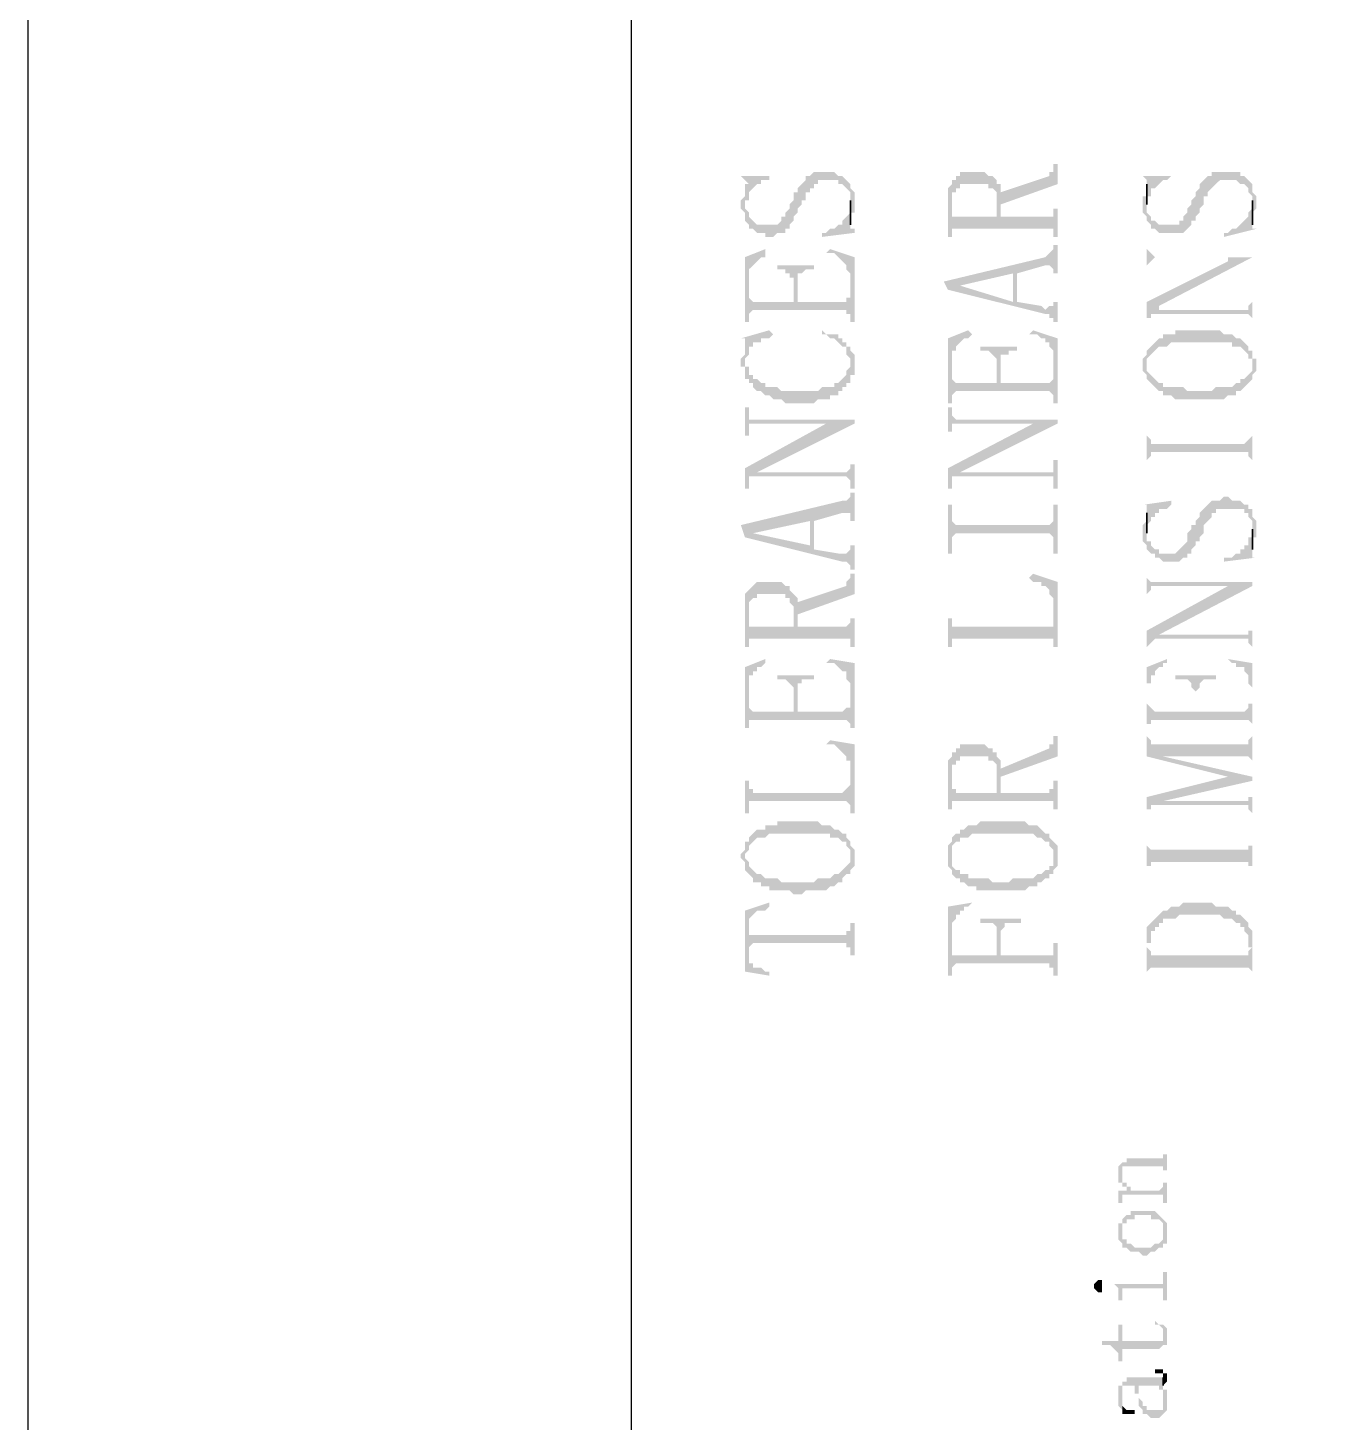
# Model space of a CAD drawing. Header units: millimetres. Extents: x 1448 to 2566, y 1057 to 1416.
# Drawn here: x 2146.13 to 2160.51, y 1319.4 to 1334.9 of the extents above; entities that cross this region are included whole.
import ezdxf

# ---------------------------------------------------------------- set-up
doc = ezdxf.new("R2010")
doc.units = ezdxf.units.MM

msp = doc.modelspace()

# ---------------------------------------------------------------- hatches: boundary and pattern name
at = {"transparency": 33554559}
for points in [[(2154.05303, 1332.93914), (2154.05303, 1332.89401), (2154.09817, 1332.84888), (2154.09817, 1332.80375), (2154.09817, 1332.75862), (2154.1433, 1332.71348), (2154.1433, 1332.66835), (2154.18843, 1332.66835), (2154.23356, 1332.62322), (2154.32383, 1332.62322), (2154.32383, 1332.57809), (2154.41409, 1332.57809), (2154.45922, 1332.62322), (2154.54949, 1332.62322), (2154.54949, 1332.66835), (2154.59462, 1332.66835), (2154.59462, 1332.71348), (2154.63975, 1332.75862), (2154.63975, 1332.80375), (2154.68488, 1332.84888), (2154.68488, 1332.89401), (2154.73002, 1332.93914), (2154.73002, 1332.98428), (2154.77515, 1332.98428), (2154.77515, 1333.07454), (2154.82028, 1333.07454), (2154.82028, 1333.11967), (2154.86541, 1333.11967), (2154.86541, 1333.1648), (2154.91054, 1333.1648), (2154.91054, 1333.20994), (2155.13621, 1333.20994), (2155.13621, 1333.1648), (2155.18134, 1333.1648), (2155.22647, 1333.11967), (2155.22647, 1333.11967), (2155.2716, 1333.07454), (2155.2716, 1332.98428), (2155.2716, 1332.80375), (2155.2716, 1332.84888), (2155.31673, 1332.84888), (2155.31673, 1332.93914), (2155.31673, 1332.98428), (2155.31673, 1333.07454), (2155.2716, 1333.11967), (2155.2716, 1333.1648), (2155.22647, 1333.20994), (2155.22647, 1333.20994), (2155.18134, 1333.25507), (2155.13621, 1333.25507), (2155.09107, 1333.3002), (2154.86541, 1333.3002), (2154.82028, 1333.25507), (2154.77515, 1333.25507), (2154.77515, 1333.20994), (2154.77515, 1333.20994), (2154.73002, 1333.1648), (2154.73002, 1333.1648), (2154.68488, 1333.11967), (2154.68488, 1333.07454), (2154.63975, 1333.07454), (2154.63975, 1332.98428), (2154.59462, 1332.93914), (2154.59462, 1332.89401), (2154.54949, 1332.84888), (2154.54949, 1332.80375), (2154.50436, 1332.80375), (2154.50436, 1332.75862), (2154.50436, 1332.75862), (2154.45922, 1332.71348), (2154.23356, 1332.71348), (2154.18843, 1332.75862), (2154.18843, 1332.75862), (2154.1433, 1332.80375), (2154.1433, 1332.84888), (2154.09817, 1332.89401), (2154.09817, 1333.11967), (2154.09817, 1333.02941), (2154.09817, 1333.02941), (2154.05303, 1332.98428)], [(2154.05303, 1333.25507), (2154.09817, 1333.20994), (2154.09817, 1333.20994), (2154.1433, 1333.1648), (2154.1433, 1332.98428), (2154.1433, 1333.07454), (2154.18843, 1333.11967), (2154.18843, 1333.11967), (2154.23356, 1333.1648), (2154.27869, 1333.1648), (2154.27869, 1333.20994), (2154.36896, 1333.20994), (2154.36896, 1333.25507)], [(2156.35477, 1332.98428), (2156.35477, 1332.57809), (2156.39991, 1332.57809), (2156.39991, 1332.98428), (2156.39991, 1333.07454), (2156.44504, 1333.07454), (2156.44504, 1333.11967), (2156.49017, 1333.11967), (2156.49017, 1333.1648), (2156.8061, 1333.1648), (2156.8061, 1333.11967), (2156.85123, 1333.11967), (2156.89636, 1333.07454), (2156.89636, 1333.02941), (2156.89636, 1332.80375), (2156.94149, 1333.1648), (2156.89636, 1333.1648), (2156.89636, 1333.20994), (2156.85123, 1333.25507), (2156.8061, 1333.25507), (2156.76096, 1333.3002), (2156.49017, 1333.3002), (2156.49017, 1333.25507), (2156.44504, 1333.25507), (2156.44504, 1333.20994), (2156.39991, 1333.20994), (2156.39991, 1333.1648), (2156.39991, 1333.1648), (2156.35477, 1333.11967), (2156.35477, 1333.07454), (2156.35477, 1333.02941)], [(2156.94149, 1333.07454), (2156.94149, 1332.93914), (2157.57334, 1333.1648), (2157.57334, 1333.39047), (2157.52821, 1333.39047), (2157.52821, 1333.34533), (2157.52821, 1333.3002), (2157.48308, 1333.3002), (2157.48308, 1333.25507)], [(2158.52112, 1332.93914), (2158.52112, 1332.84888), (2158.52112, 1332.84888), (2158.56625, 1332.80375), (2158.56625, 1332.75862), (2158.56625, 1332.75862), (2158.61138, 1332.71348), (2158.61138, 1332.66835), (2158.65652, 1332.66835), (2158.70165, 1332.62322), (2158.97244, 1332.62322), (2159.01757, 1332.66835), (2159.01757, 1332.66835), (2159.0627, 1332.71348), (2159.0627, 1332.75862), (2159.10784, 1332.75862), (2159.10784, 1332.80375), (2159.15297, 1332.84888), (2159.15297, 1332.89401), (2159.1981, 1332.93914), (2159.1981, 1333.02941), (2159.24323, 1333.02941), (2159.24323, 1333.07454), (2159.28837, 1333.11967), (2159.28837, 1333.11967), (2159.3335, 1333.1648), (2159.3335, 1333.1648), (2159.37863, 1333.20994), (2159.55916, 1333.20994), (2159.60429, 1333.1648), (2159.64942, 1333.1648), (2159.69456, 1333.11967), (2159.69456, 1333.07454), (2159.73969, 1333.02941), (2159.73969, 1332.80375), (2159.73969, 1332.84888), (2159.73969, 1332.84888), (2159.78482, 1332.89401), (2159.78482, 1332.98428), (2159.78482, 1333.02941), (2159.78482, 1333.02941), (2159.73969, 1333.07454), (2159.73969, 1333.1648), (2159.73969, 1333.1648), (2159.69456, 1333.20994), (2159.69456, 1333.20994), (2159.64942, 1333.25507), (2159.60429, 1333.25507), (2159.60429, 1333.3002), (2159.28837, 1333.3002), (2159.28837, 1333.25507), (2159.24323, 1333.25507), (2159.1981, 1333.20994), (2159.1981, 1333.20994), (2159.15297, 1333.1648), (2159.15297, 1333.11967), (2159.15297, 1333.11967), (2159.10784, 1333.07454), (2159.10784, 1333.02941), (2159.0627, 1332.98428), (2159.0627, 1332.93914), (2159.01757, 1332.89401), (2159.01757, 1332.84888), (2159.01757, 1332.84888), (2158.97244, 1332.80375), (2158.97244, 1332.75862), (2158.92731, 1332.75862), (2158.92731, 1332.71348), (2158.70165, 1332.71348), (2158.65652, 1332.75862), (2158.61138, 1332.75862), (2158.61138, 1332.80375), (2158.61138, 1332.80375), (2158.56625, 1332.84888), (2158.56625, 1333.11967), (2158.56625, 1333.02941), (2158.52112, 1333.02941), (2158.52112, 1332.98428)], [(2158.52112, 1333.25507), (2158.56625, 1333.20994), (2158.56625, 1333.02941), (2158.61138, 1333.02941), (2158.61138, 1333.11967), (2158.65652, 1333.11967), (2158.70165, 1333.1648), (2158.70165, 1333.1648), (2158.74678, 1333.20994), (2158.79191, 1333.20994), (2158.83704, 1333.25507), (2158.83704, 1333.25507)], [(2154.09817, 1333.11967), (2154.09817, 1332.93914), (2154.09817, 1332.98428), (2154.1433, 1332.98428), (2154.1433, 1333.1648), (2154.09817, 1333.1648)], [(2156.39991, 1332.62322), (2156.39991, 1332.66835), (2157.52821, 1332.66835), (2157.52821, 1332.57809), (2157.57334, 1332.57809), (2157.57334, 1332.89401), (2157.52821, 1332.89401), (2157.52821, 1332.84888), (2157.52821, 1332.80375), (2156.94149, 1332.80375), (2156.94149, 1333.07454), (2156.94149, 1333.1648), (2156.89636, 1332.80375), (2156.39991, 1332.80375), (2156.39991, 1332.93914)], [(2154.95568, 1332.62322), (2154.95568, 1332.57809), (2155.31673, 1332.62322), (2155.31673, 1332.66835), (2155.2716, 1332.66835), (2155.2716, 1332.71348), (2155.2716, 1332.89401), (2155.2716, 1332.84888), (2155.22647, 1332.80375), (2155.22647, 1332.80375), (2155.18134, 1332.75862), (2155.18134, 1332.71348), (2155.13621, 1332.71348), (2155.09107, 1332.66835), (2155.04594, 1332.66835), (2155.00081, 1332.62322)], [(2159.42376, 1332.62322), (2159.42376, 1332.57809), (2159.78482, 1332.66835), (2159.73969, 1332.66835), (2159.73969, 1332.71348), (2159.73969, 1332.89401), (2159.69456, 1332.84888), (2159.69456, 1332.80375), (2159.64942, 1332.75862), (2159.64942, 1332.75862), (2159.60429, 1332.71348), (2159.60429, 1332.71348), (2159.55916, 1332.66835), (2159.51403, 1332.66835), (2159.46889, 1332.62322)], [(2156.30964, 1332.08163), (2156.35477, 1331.99137), (2156.49017, 1332.0365), (2157.07689, 1332.1719), (2157.07689, 1331.85597), (2157.12202, 1332.1719), (2157.43795, 1332.26216), (2157.48308, 1332.26216), (2157.52821, 1332.21703), (2157.52821, 1332.1719), (2157.57334, 1332.1719), (2157.57334, 1332.48782), (2157.52821, 1332.48782), (2157.52821, 1332.44269), (2157.52821, 1332.44269), (2157.48308, 1332.39756), (2157.48308, 1332.39756), (2157.43795, 1332.35243)], [(2158.56625, 1332.48782), (2158.56625, 1332.21703), (2158.56625, 1332.26216), (2158.61138, 1332.30729), (2158.61138, 1332.30729), (2158.65652, 1332.35243), (2159.46889, 1332.35243), (2159.46889, 1332.30729), (2159.73969, 1332.35243), (2158.65652, 1332.35243), (2158.61138, 1332.39756), (2158.61138, 1332.39756), (2158.56625, 1332.44269)], [(2154.09817, 1332.35243), (2154.09817, 1331.63031), (2154.1433, 1331.63031), (2154.1433, 1332.12676), (2154.1433, 1332.21703), (2154.1433, 1332.21703), (2154.18843, 1332.26216), (2154.18843, 1332.26216), (2154.23356, 1332.30729), (2154.23356, 1332.30729), (2154.27869, 1332.35243), (2154.32383, 1332.35243), (2154.32383, 1332.44269)], [(2155.00081, 1332.39756), (2155.09107, 1332.39756), (2155.13621, 1332.35243), (2155.13621, 1332.35243), (2155.18134, 1332.30729), (2155.18134, 1332.30729), (2155.22647, 1332.26216), (2155.22647, 1332.21703), (2155.2716, 1332.1719), (2155.2716, 1332.12676), (2155.2716, 1331.63031), (2155.31673, 1331.63031), (2155.31673, 1332.35243), (2155.04594, 1332.44269)], [(2158.56625, 1331.85597), (2158.56625, 1331.63031), (2158.56625, 1331.67544), (2158.61138, 1331.67544), (2158.61138, 1331.72058), (2158.65652, 1331.72058), (2158.70165, 1331.81084), (2159.73969, 1332.35243), (2159.46889, 1332.30729)], [(2154.45922, 1332.26216), (2154.45922, 1332.21703), (2154.54949, 1332.21703), (2154.54949, 1332.1719), (2154.59462, 1332.1719), (2154.59462, 1332.12676), (2154.63975, 1332.12676), (2154.63975, 1331.85597), (2154.68488, 1332.08163), (2154.68488, 1332.1719), (2154.73002, 1332.1719), (2154.77515, 1332.21703), (2154.86541, 1332.21703), (2154.86541, 1332.26216)], [(2156.35477, 1331.99137), (2157.43795, 1331.72058), (2157.48308, 1331.72058), (2157.48308, 1331.67544), (2157.52821, 1331.67544), (2157.52821, 1331.63031), (2157.57334, 1331.63031), (2157.57334, 1331.85597), (2157.52821, 1331.85597), (2157.52821, 1331.81084), (2157.48308, 1331.81084), (2157.43795, 1331.76571), (2157.43795, 1331.76571), (2157.39281, 1331.81084), (2157.12202, 1331.85597), (2157.12202, 1332.1719), (2157.07689, 1331.85597), (2156.49017, 1332.0365), (2156.49017, 1332.0365)], [(2154.1433, 1331.67544), (2154.1433, 1331.72058), (2154.1433, 1331.72058), (2154.18843, 1331.76571), (2155.22647, 1331.76571), (2155.22647, 1331.72058), (2155.2716, 1331.72058), (2155.2716, 1331.67544), (2155.2716, 1331.94624), (2155.2716, 1331.9011), (2155.22647, 1331.9011), (2155.22647, 1331.85597), (2154.68488, 1331.85597), (2154.68488, 1332.08163), (2154.63975, 1331.85597), (2154.18843, 1331.85597), (2154.1433, 1331.9011), (2154.1433, 1332.12676)], [(2158.65652, 1331.72058), (2159.69456, 1331.72058), (2159.73969, 1331.67544), (2159.73969, 1331.63031), (2159.73969, 1331.9011), (2159.73969, 1331.85597), (2159.69456, 1331.81084), (2159.69456, 1331.76571), (2158.70165, 1331.76571), (2158.70165, 1331.81084)], [(2154.05303, 1331.44978), (2154.09817, 1331.44978), (2154.09817, 1331.40465), (2154.09817, 1330.99846), (2154.09817, 1331.22412), (2154.1433, 1331.26925), (2154.1433, 1331.35952), (2154.18843, 1331.35952), (2154.18843, 1331.40465), (2154.27869, 1331.40465), (2154.27869, 1331.44978), (2154.36896, 1331.44978), (2154.41409, 1331.49491), (2154.36896, 1331.54005)], [(2154.05303, 1331.17899), (2154.05303, 1331.13386), (2154.09817, 1331.13386), (2154.09817, 1330.99846), (2154.09817, 1331.40465), (2154.09817, 1331.35952), (2154.09817, 1331.26925), (2154.05303, 1331.22412)], [(2154.95568, 1331.49491), (2155.00081, 1331.49491), (2155.04594, 1331.44978), (2155.09107, 1331.44978), (2155.13621, 1331.40465), (2155.13621, 1331.40465), (2155.18134, 1331.35952), (2155.22647, 1331.35952), (2155.22647, 1331.26925), (2155.2716, 1331.22412), (2155.2716, 1331.17899), (2155.2716, 1331.35952), (2155.22647, 1331.35952), (2155.22647, 1331.40465), (2155.18134, 1331.40465), (2155.18134, 1331.44978), (2155.13621, 1331.44978), (2155.13621, 1331.49491), (2155.00081, 1331.49491), (2154.95568, 1331.54005)], [(2156.35477, 1331.44978), (2156.35477, 1330.72767), (2156.39991, 1330.72767), (2156.39991, 1331.22412), (2156.39991, 1331.31439), (2156.44504, 1331.31439), (2156.44504, 1331.35952), (2156.44504, 1331.35952), (2156.49017, 1331.40465), (2156.49017, 1331.40465), (2156.5353, 1331.44978), (2156.58044, 1331.44978), (2156.62557, 1331.49491), (2156.58044, 1331.54005)], [(2157.25742, 1331.49491), (2157.34768, 1331.49491), (2157.39281, 1331.44978), (2157.43795, 1331.44978), (2157.43795, 1331.40465), (2157.48308, 1331.40465), (2157.48308, 1331.35952), (2157.48308, 1331.35952), (2157.52821, 1331.31439), (2157.52821, 1331.22412), (2157.52821, 1330.72767), (2157.57334, 1330.72767), (2157.57334, 1331.44978), (2157.30255, 1331.54005)], [(2158.56625, 1331.31439), (2158.56625, 1331.13386), (2158.56625, 1331.22412), (2158.61138, 1331.26925), (2158.61138, 1331.26925), (2158.65652, 1331.31439), (2158.65652, 1331.31439), (2158.70165, 1331.35952), (2158.79191, 1331.35952), (2158.83704, 1331.40465), (2159.51403, 1331.40465), (2159.51403, 1331.35952), (2159.60429, 1331.35952), (2159.64942, 1331.31439), (2159.64942, 1331.31439), (2159.69456, 1331.26925), (2159.69456, 1331.22412), (2159.73969, 1331.22412), (2159.73969, 1331.13386), (2159.73969, 1331.31439), (2159.69456, 1331.31439), (2159.69456, 1331.35952), (2159.64942, 1331.40465), (2159.64942, 1331.40465), (2159.60429, 1331.44978), (2159.55916, 1331.44978), (2159.51403, 1331.49491), (2159.42376, 1331.49491), (2159.37863, 1331.54005), (2158.88218, 1331.54005), (2158.88218, 1331.49491), (2158.74678, 1331.49491), (2158.74678, 1331.44978), (2158.70165, 1331.44978), (2158.65652, 1331.40465), (2158.65652, 1331.40465), (2158.61138, 1331.35952), (2158.61138, 1331.35952)], [(2154.09817, 1330.99846), (2154.1433, 1330.99846), (2154.1433, 1330.95333), (2154.18843, 1330.95333), (2154.18843, 1330.9082), (2154.23356, 1330.86306), (2154.27869, 1330.86306), (2154.32383, 1330.81793), (2154.36896, 1330.81793), (2154.41409, 1330.7728), (2154.50436, 1330.7728), (2154.54949, 1330.72767), (2154.86541, 1330.72767), (2154.91054, 1330.7728), (2155.04594, 1330.7728), (2155.04594, 1330.81793), (2155.13621, 1330.81793), (2155.13621, 1330.86306), (2155.18134, 1330.86306), (2155.18134, 1330.9082), (2155.22647, 1330.9082), (2155.22647, 1330.95333), (2155.2716, 1330.95333), (2155.2716, 1331.04359), (2155.31673, 1331.04359), (2155.31673, 1331.17899), (2155.31673, 1331.22412), (2155.31673, 1331.26925), (2155.2716, 1331.31439), (2155.2716, 1331.35952), (2155.2716, 1331.13386), (2155.2716, 1331.13386), (2155.22647, 1331.08873), (2155.22647, 1331.04359), (2155.22647, 1331.04359), (2155.18134, 1330.99846), (2155.18134, 1330.99846), (2155.13621, 1330.95333), (2155.09107, 1330.95333), (2155.09107, 1330.9082), (2154.95568, 1330.9082), (2154.91054, 1330.86306), (2154.50436, 1330.86306), (2154.45922, 1330.9082), (2154.32383, 1330.9082), (2154.32383, 1330.95333), (2154.27869, 1330.95333), (2154.23356, 1330.99846), (2154.18843, 1330.99846), (2154.18843, 1331.04359), (2154.1433, 1331.04359), (2154.1433, 1331.13386), (2154.09817, 1331.13386), (2154.09817, 1331.17899)], [(2156.71583, 1331.35952), (2156.71583, 1331.31439), (2156.8061, 1331.31439), (2156.85123, 1331.26925), (2156.85123, 1331.26925), (2156.89636, 1331.22412), (2156.89636, 1330.95333), (2156.94149, 1331.17899), (2156.94149, 1331.26925), (2157.03176, 1331.26925), (2157.03176, 1331.31439), (2157.12202, 1331.31439), (2157.12202, 1331.35952)], [(2158.52112, 1331.13386), (2158.52112, 1331.08873), (2158.56625, 1331.04359), (2158.56625, 1330.99846), (2158.61138, 1330.95333), (2158.61138, 1330.95333), (2158.65652, 1330.9082), (2158.65652, 1330.9082), (2158.70165, 1330.86306), (2158.74678, 1330.86306), (2158.74678, 1330.81793), (2158.83704, 1330.81793), (2158.88218, 1330.7728), (2159.42376, 1330.7728), (2159.46889, 1330.81793), (2159.55916, 1330.81793), (2159.55916, 1330.86306), (2159.60429, 1330.86306), (2159.64942, 1330.9082), (2159.64942, 1330.9082), (2159.69456, 1330.95333), (2159.69456, 1330.95333), (2159.73969, 1330.99846), (2159.73969, 1331.04359), (2159.73969, 1331.04359), (2159.78482, 1331.08873), (2159.78482, 1331.13386), (2159.78482, 1331.22412), (2159.73969, 1331.22412), (2159.73969, 1331.31439), (2159.73969, 1331.13386), (2159.73969, 1331.08873), (2159.69456, 1331.04359), (2159.69456, 1331.04359), (2159.64942, 1330.99846), (2159.60429, 1330.99846), (2159.60429, 1330.95333), (2159.55916, 1330.95333), (2159.51403, 1330.9082), (2159.3335, 1330.9082), (2159.28837, 1330.86306), (2159.01757, 1330.86306), (2158.97244, 1330.9082), (2158.74678, 1330.9082), (2158.74678, 1330.95333), (2158.70165, 1330.95333), (2158.65652, 1330.99846), (2158.65652, 1330.99846), (2158.61138, 1331.04359), (2158.61138, 1331.04359), (2158.56625, 1331.08873), (2158.56625, 1331.13386), (2158.56625, 1331.31439), (2158.56625, 1331.26925), (2158.56625, 1331.26925), (2158.52112, 1331.22412), (2158.52112, 1331.17899)], [(2156.39991, 1330.7728), (2156.39991, 1330.81793), (2156.39991, 1330.81793), (2156.44504, 1330.86306), (2157.48308, 1330.86306), (2157.52821, 1330.81793), (2157.52821, 1330.7728), (2157.52821, 1331.04359), (2157.52821, 1330.99846), (2157.52821, 1330.99846), (2157.48308, 1330.95333), (2156.94149, 1330.95333), (2156.94149, 1331.17899), (2156.89636, 1330.95333), (2156.44504, 1330.95333), (2156.39991, 1330.99846), (2156.39991, 1331.22412)], [(2154.09817, 1330.68254), (2154.09817, 1330.36661), (2154.1433, 1330.36661), (2154.1433, 1330.45687), (2154.1433, 1330.50201), (2155.31673, 1330.50201), (2155.31673, 1330.54714), (2154.1433, 1330.54714), (2154.1433, 1330.59227), (2154.1433, 1330.68254)], [(2156.35477, 1330.68254), (2156.35477, 1330.41174), (2156.39991, 1330.41174), (2156.39991, 1330.45687), (2156.39991, 1330.50201), (2157.57334, 1330.50201), (2157.57334, 1330.54714), (2156.44504, 1330.54714), (2156.39991, 1330.59227), (2156.39991, 1330.68254)], [(2154.09817, 1330.00555), (2154.09817, 1329.77989), (2154.1433, 1329.77989), (2154.1433, 1329.91529), (2154.18843, 1329.91529), (2154.23356, 1329.96042), (2155.31673, 1330.50201), (2155.00081, 1330.50201)], [(2156.35477, 1330.00555), (2156.35477, 1329.77989), (2156.39991, 1329.77989), (2156.39991, 1329.91529), (2156.44504, 1329.91529), (2156.49017, 1329.96042), (2157.57334, 1330.50201), (2157.30255, 1330.50201)], [(2158.56625, 1330.50201), (2158.56625, 1329.96042), (2158.56625, 1330.09582), (2158.61138, 1330.14095), (2158.61138, 1330.18608), (2159.69456, 1330.18608), (2159.69456, 1330.14095), (2159.69456, 1330.14095), (2159.73969, 1330.09582), (2159.73969, 1329.96042), (2159.73969, 1330.50201), (2159.73969, 1330.36661), (2159.69456, 1330.32148), (2159.69456, 1330.32148), (2159.64942, 1330.27635), (2158.61138, 1330.27635), (2158.61138, 1330.32148), (2158.61138, 1330.32148), (2158.56625, 1330.36661)], [(2154.18843, 1329.91529), (2155.22647, 1329.91529), (2155.2716, 1329.87016), (2155.2716, 1329.77989), (2155.31673, 1329.77989), (2155.31673, 1330.05069), (2155.2716, 1330.05069), (2155.2716, 1330.00555), (2155.2716, 1330.00555), (2155.22647, 1329.96042), (2154.23356, 1329.96042)], [(2156.44504, 1329.91529), (2157.52821, 1329.91529), (2157.52821, 1329.87016), (2157.52821, 1329.77989), (2157.57334, 1329.77989), (2157.57334, 1330.09582), (2157.52821, 1330.09582), (2157.52821, 1330.00555), (2157.52821, 1329.96042), (2156.49017, 1329.96042)], [(2154.05303, 1329.3737), (2154.09817, 1329.23831), (2154.18843, 1329.28344), (2154.82028, 1329.41883), (2154.82028, 1329.14804), (2154.86541, 1329.41883), (2155.18134, 1329.5091), (2155.2716, 1329.5091), (2155.2716, 1329.41883), (2155.31673, 1329.41883), (2155.31673, 1329.73476), (2155.2716, 1329.73476), (2155.2716, 1329.68963), (2155.22647, 1329.6445), (2155.18134, 1329.6445)], [(2158.52112, 1329.28344), (2158.52112, 1329.19317), (2158.56625, 1329.14804), (2158.56625, 1329.10291), (2158.61138, 1329.05778), (2158.65652, 1329.05778), (2158.65652, 1329.01265), (2158.70165, 1329.01265), (2158.74678, 1328.96751), (2158.92731, 1328.96751), (2158.97244, 1329.01265), (2159.01757, 1329.01265), (2159.01757, 1329.05778), (2159.0627, 1329.05778), (2159.0627, 1329.10291), (2159.0627, 1329.10291), (2159.10784, 1329.14804), (2159.10784, 1329.19317), (2159.15297, 1329.19317), (2159.15297, 1329.23831), (2159.1981, 1329.28344), (2159.1981, 1329.3737), (2159.24323, 1329.41883), (2159.24323, 1329.41883), (2159.28837, 1329.46397), (2159.28837, 1329.5091), (2159.3335, 1329.5091), (2159.3335, 1329.55423), (2159.64942, 1329.55423), (2159.64942, 1329.5091), (2159.69456, 1329.5091), (2159.69456, 1329.46397), (2159.69456, 1329.46397), (2159.73969, 1329.41883), (2159.73969, 1329.14804), (2159.73969, 1329.23831), (2159.78482, 1329.23831), (2159.78482, 1329.32857), (2159.78482, 1329.41883), (2159.73969, 1329.46397), (2159.73969, 1329.55423), (2159.69456, 1329.55423), (2159.69456, 1329.59936), (2159.64942, 1329.59936), (2159.60429, 1329.6445), (2159.51403, 1329.6445), (2159.46889, 1329.68963), (2159.42376, 1329.68963), (2159.37863, 1329.6445), (2159.28837, 1329.6445), (2159.24323, 1329.59936), (2159.24323, 1329.59936), (2159.1981, 1329.55423), (2159.1981, 1329.55423), (2159.15297, 1329.5091), (2159.15297, 1329.46397), (2159.10784, 1329.41883), (2159.10784, 1329.3737), (2159.0627, 1329.3737), (2159.0627, 1329.32857), (2159.01757, 1329.28344), (2159.01757, 1329.19317), (2158.97244, 1329.14804), (2158.97244, 1329.14804), (2158.92731, 1329.10291), (2158.92731, 1329.10291), (2158.88218, 1329.05778), (2158.70165, 1329.05778), (2158.70165, 1329.10291), (2158.65652, 1329.10291), (2158.61138, 1329.14804), (2158.61138, 1329.19317), (2158.56625, 1329.19317), (2158.56625, 1329.46397), (2158.56625, 1329.41883), (2158.56625, 1329.41883), (2158.52112, 1329.3737), (2158.52112, 1329.32857)], [(2156.35477, 1329.59936), (2156.35477, 1329.05778), (2156.39991, 1329.05778), (2156.39991, 1329.23831), (2156.39991, 1329.23831), (2156.44504, 1329.28344), (2157.48308, 1329.28344), (2157.52821, 1329.23831), (2157.52821, 1329.05778), (2157.57334, 1329.05778), (2157.57334, 1329.59936), (2157.52821, 1329.59936), (2157.52821, 1329.41883), (2157.52821, 1329.41883), (2157.48308, 1329.3737), (2156.44504, 1329.3737), (2156.39991, 1329.41883), (2156.39991, 1329.59936)], [(2158.52112, 1329.59936), (2158.56625, 1329.59936), (2158.56625, 1329.55423), (2158.56625, 1329.3737), (2158.61138, 1329.41883), (2158.61138, 1329.46397), (2158.65652, 1329.46397), (2158.65652, 1329.5091), (2158.70165, 1329.5091), (2158.70165, 1329.55423), (2158.79191, 1329.55423), (2158.83704, 1329.59936), (2158.83704, 1329.6445)], [(2154.09817, 1329.23831), (2155.18134, 1328.96751), (2155.22647, 1328.96751), (2155.2716, 1328.92238), (2155.2716, 1328.87725), (2155.31673, 1328.87725), (2155.31673, 1329.14804), (2155.2716, 1329.14804), (2155.2716, 1329.10291), (2155.2716, 1329.10291), (2155.22647, 1329.05778), (2155.13621, 1329.05778), (2154.86541, 1329.10291), (2154.86541, 1329.41883), (2154.82028, 1329.14804), (2154.18843, 1329.28344), (2154.18843, 1329.28344)], [(2159.42376, 1329.01265), (2159.42376, 1328.96751), (2159.78482, 1329.01265), (2159.73969, 1329.01265), (2159.73969, 1329.05778), (2159.73969, 1329.23831), (2159.69456, 1329.23831), (2159.69456, 1329.14804), (2159.64942, 1329.14804), (2159.64942, 1329.10291), (2159.60429, 1329.10291), (2159.60429, 1329.05778), (2159.55916, 1329.05778), (2159.51403, 1329.01265), (2159.46889, 1329.01265)], [(2154.68488, 1328.51619), (2154.68488, 1328.38079), (2155.31673, 1328.60646), (2155.31673, 1328.83212), (2155.2716, 1328.83212), (2155.2716, 1328.78698), (2155.2716, 1328.78698), (2155.22647, 1328.74185), (2155.22647, 1328.69672)], [(2157.25742, 1328.78698), (2157.25742, 1328.78698), (2157.30255, 1328.74185), (2157.39281, 1328.74185), (2157.39281, 1328.69672), (2157.43795, 1328.69672), (2157.48308, 1328.65159), (2157.48308, 1328.60646), (2157.52821, 1328.56132), (2157.52821, 1328.51619), (2157.52821, 1328.01974), (2157.57334, 1328.01974), (2157.57334, 1328.74185), (2157.30255, 1328.83212)], [(2158.56625, 1328.87725), (2158.56625, 1328.56132), (2158.56625, 1328.60646), (2158.61138, 1328.65159), (2158.61138, 1328.69672), (2159.73969, 1328.69672), (2159.73969, 1328.74185), (2158.61138, 1328.74185), (2158.56625, 1328.78698)], [(2154.09817, 1328.42593), (2154.09817, 1328.01974), (2154.1433, 1328.01974), (2154.1433, 1328.42593), (2154.1433, 1328.51619), (2154.18843, 1328.56132), (2154.23356, 1328.56132), (2154.23356, 1328.60646), (2154.54949, 1328.60646), (2154.54949, 1328.56132), (2154.59462, 1328.56132), (2154.59462, 1328.51619), (2154.63975, 1328.47106), (2154.63975, 1328.2454), (2154.63975, 1328.60646), (2154.63975, 1328.60646), (2154.59462, 1328.65159), (2154.59462, 1328.69672), (2154.54949, 1328.69672), (2154.50436, 1328.74185), (2154.23356, 1328.74185), (2154.18843, 1328.69672), (2154.18843, 1328.69672), (2154.1433, 1328.65159), (2154.1433, 1328.65159), (2154.09817, 1328.60646), (2154.09817, 1328.51619), (2154.09817, 1328.47106)], [(2154.1433, 1328.06487), (2154.1433, 1328.11), (2155.2716, 1328.11), (2155.2716, 1328.01974), (2155.31673, 1328.01974), (2155.31673, 1328.33566), (2155.2716, 1328.33566), (2155.2716, 1328.29053), (2155.2716, 1328.29053), (2155.22647, 1328.2454), (2154.68488, 1328.2454), (2154.68488, 1328.51619), (2154.68488, 1328.56132), (2154.63975, 1328.60646), (2154.63975, 1328.2454), (2154.1433, 1328.2454), (2154.1433, 1328.38079)], [(2158.56625, 1328.20027), (2158.56625, 1327.97461), (2158.56625, 1328.01974), (2158.61138, 1328.06487), (2158.61138, 1328.06487), (2158.65652, 1328.11), (2158.70165, 1328.15513), (2159.73969, 1328.69672), (2159.46889, 1328.69672)], [(2156.35477, 1328.33566), (2156.35477, 1328.01974), (2156.39991, 1328.01974), (2156.39991, 1328.11), (2157.52821, 1328.11), (2157.52821, 1328.06487), (2157.52821, 1328.29053), (2157.52821, 1328.2454), (2156.39991, 1328.2454), (2156.39991, 1328.29053), (2156.39991, 1328.33566)], [(2158.65652, 1328.11), (2159.69456, 1328.11), (2159.69456, 1328.06487), (2159.69456, 1328.06487), (2159.73969, 1328.01974), (2159.73969, 1327.97461), (2159.73969, 1328.2454), (2159.73969, 1328.20027), (2159.69456, 1328.20027), (2159.69456, 1328.15513), (2158.70165, 1328.15513)], [(2154.09817, 1327.79408), (2154.09817, 1327.11709), (2154.1433, 1327.11709), (2154.1433, 1327.56842), (2154.1433, 1327.70381), (2154.18843, 1327.70381), (2154.18843, 1327.74894), (2154.23356, 1327.74894), (2154.23356, 1327.79408), (2154.27869, 1327.79408), (2154.32383, 1327.83921), (2154.32383, 1327.88434)], [(2155.00081, 1327.83921), (2155.09107, 1327.83921), (2155.13621, 1327.79408), (2155.13621, 1327.79408), (2155.18134, 1327.74894), (2155.22647, 1327.74894), (2155.22647, 1327.65868), (2155.2716, 1327.61355), (2155.2716, 1327.11709), (2155.31673, 1327.11709), (2155.31673, 1327.83921), (2155.04594, 1327.88434)], [(2158.56625, 1327.79408), (2158.56625, 1327.11709), (2158.56625, 1327.61355), (2158.61138, 1327.61355), (2158.61138, 1327.70381), (2158.65652, 1327.70381), (2158.65652, 1327.74894), (2158.65652, 1327.74894), (2158.70165, 1327.79408), (2158.74678, 1327.79408), (2158.74678, 1327.83921), (2158.79191, 1327.83921), (2158.79191, 1327.88434)], [(2159.46889, 1327.88434), (2159.46889, 1327.88434), (2159.51403, 1327.83921), (2159.55916, 1327.83921), (2159.55916, 1327.79408), (2159.64942, 1327.79408), (2159.64942, 1327.74894), (2159.64942, 1327.74894), (2159.69456, 1327.70381), (2159.69456, 1327.65868), (2159.69456, 1327.61355), (2159.73969, 1327.56842), (2159.73969, 1327.11709), (2159.73969, 1327.83921)], [(2154.45922, 1327.70381), (2154.45922, 1327.65868), (2154.54949, 1327.65868), (2154.59462, 1327.61355), (2154.59462, 1327.61355), (2154.63975, 1327.56842), (2154.63975, 1327.29762), (2154.68488, 1327.52328), (2154.68488, 1327.61355), (2154.73002, 1327.61355), (2154.73002, 1327.65868), (2154.86541, 1327.65868), (2154.86541, 1327.70381)], [(2158.88218, 1327.70381), (2158.88218, 1327.65868), (2159.01757, 1327.65868), (2159.0627, 1327.61355), (2159.0627, 1327.56842), (2159.10784, 1327.52328), (2159.10784, 1327.29762), (2159.10784, 1327.52328), (2159.10784, 1327.52328), (2159.15297, 1327.56842), (2159.15297, 1327.61355), (2159.15297, 1327.61355), (2159.1981, 1327.65868), (2159.3335, 1327.65868), (2159.3335, 1327.70381)], [(2154.1433, 1327.11709), (2154.1433, 1327.20736), (2155.22647, 1327.20736), (2155.2716, 1327.16223), (2155.2716, 1327.38789), (2155.2716, 1327.34275), (2155.22647, 1327.34275), (2155.18134, 1327.29762), (2154.68488, 1327.29762), (2154.68488, 1327.52328), (2154.63975, 1327.29762), (2154.18843, 1327.29762), (2154.1433, 1327.34275), (2154.1433, 1327.56842)], [(2158.56625, 1327.16223), (2158.61138, 1327.16223), (2158.61138, 1327.20736), (2159.69456, 1327.20736), (2159.73969, 1327.16223), (2159.73969, 1327.38789), (2159.69456, 1327.38789), (2159.69456, 1327.34275), (2159.69456, 1327.34275), (2159.64942, 1327.29762), (2159.10784, 1327.29762), (2159.10784, 1327.52328), (2159.10784, 1327.29762), (2158.65652, 1327.29762), (2158.61138, 1327.34275), (2158.61138, 1327.34275), (2158.56625, 1327.38789), (2158.56625, 1327.56842)], [(2155.00081, 1326.93657), (2155.09107, 1326.93657), (2155.13621, 1326.89143), (2155.13621, 1326.89143), (2155.18134, 1326.8463), (2155.18134, 1326.8463), (2155.22647, 1326.80117), (2155.22647, 1326.75604), (2155.2716, 1326.75604), (2155.2716, 1326.16932), (2155.31673, 1326.16932), (2155.31673, 1326.93657), (2155.04594, 1326.9817)], [(2156.35477, 1326.62064), (2156.35477, 1326.21445), (2156.39991, 1326.21445), (2156.39991, 1326.57551), (2156.39991, 1326.7109), (2156.44504, 1326.7109), (2156.44504, 1326.75604), (2156.49017, 1326.75604), (2156.49017, 1326.80117), (2156.8061, 1326.80117), (2156.8061, 1326.75604), (2156.85123, 1326.75604), (2156.89636, 1326.7109), (2156.89636, 1326.66577), (2156.89636, 1326.39498), (2156.94149, 1326.75604), (2156.89636, 1326.80117), (2156.89636, 1326.8463), (2156.85123, 1326.8463), (2156.85123, 1326.89143), (2156.8061, 1326.89143), (2156.76096, 1326.93657), (2156.49017, 1326.93657), (2156.49017, 1326.89143), (2156.44504, 1326.89143), (2156.44504, 1326.8463), (2156.39991, 1326.8463), (2156.39991, 1326.80117), (2156.39991, 1326.80117), (2156.35477, 1326.75604), (2156.35477, 1326.66577), (2156.35477, 1326.66577)], [(2156.94149, 1326.66577), (2156.94149, 1326.57551), (2157.57334, 1326.80117), (2157.57334, 1327.02683), (2157.52821, 1327.02683), (2157.52821, 1326.9817), (2157.52821, 1326.93657), (2157.48308, 1326.93657), (2157.48308, 1326.89143)], [(2158.56625, 1327.02683), (2158.56625, 1326.80117), (2159.46889, 1326.57551), (2159.46889, 1326.57551), (2159.73969, 1326.53038), (2159.73969, 1326.57551), (2158.74678, 1326.80117), (2158.74678, 1326.80117), (2158.65652, 1326.93657), (2158.61138, 1326.93657), (2158.61138, 1326.9817), (2158.56625, 1327.02683)], [(2158.65652, 1326.93657), (2158.74678, 1326.80117), (2159.69456, 1326.80117), (2159.73969, 1326.75604), (2159.73969, 1326.7109), (2159.73969, 1327.02683), (2159.73969, 1327.02683), (2159.69456, 1326.9817), (2159.69456, 1326.93657), (2159.64942, 1326.93657)], [(2156.39991, 1326.25958), (2156.39991, 1326.30471), (2157.52821, 1326.30471), (2157.52821, 1326.21445), (2157.57334, 1326.21445), (2157.57334, 1326.53038), (2157.52821, 1326.53038), (2157.52821, 1326.48524), (2157.52821, 1326.44011), (2157.48308, 1326.44011), (2157.48308, 1326.39498), (2156.94149, 1326.39498), (2156.94149, 1326.75604), (2156.94149, 1326.75604), (2156.89636, 1326.39498), (2156.44504, 1326.39498), (2156.44504, 1326.44011), (2156.39991, 1326.44011), (2156.39991, 1326.57551)], [(2154.09817, 1326.53038), (2154.09817, 1326.16932), (2154.1433, 1326.16932), (2154.1433, 1326.30471), (2155.22647, 1326.30471), (2155.2716, 1326.25958), (2155.2716, 1326.48524), (2155.2716, 1326.48524), (2155.22647, 1326.44011), (2155.22647, 1326.44011), (2155.18134, 1326.39498), (2154.18843, 1326.39498), (2154.18843, 1326.44011), (2154.1433, 1326.44011), (2154.1433, 1326.53038)], [(2158.56625, 1326.34985), (2158.56625, 1326.16932), (2158.56625, 1326.21445), (2158.61138, 1326.21445), (2158.61138, 1326.25958), (2158.65652, 1326.25958), (2158.74678, 1326.30471), (2159.73969, 1326.53038), (2159.46889, 1326.57551)], [(2158.65652, 1326.25958), (2159.69456, 1326.25958), (2159.69456, 1326.21445), (2159.69456, 1326.21445), (2159.73969, 1326.16932), (2159.73969, 1326.39498), (2159.73969, 1326.34985), (2159.69456, 1326.34985), (2159.69456, 1326.30471), (2158.74678, 1326.30471)], [(2154.09817, 1325.85339), (2154.09817, 1325.67286), (2154.09817, 1325.718), (2154.1433, 1325.76313), (2154.1433, 1325.80826), (2154.1433, 1325.80826), (2154.18843, 1325.85339), (2154.18843, 1325.85339), (2154.23356, 1325.89853), (2154.32383, 1325.89853), (2154.36896, 1325.94366), (2155.04594, 1325.94366), (2155.04594, 1325.89853), (2155.13621, 1325.89853), (2155.18134, 1325.85339), (2155.22647, 1325.85339), (2155.22647, 1325.80826), (2155.2716, 1325.76313), (2155.2716, 1325.67286), (2155.2716, 1325.85339), (2155.2716, 1325.85339), (2155.22647, 1325.89853), (2155.22647, 1325.94366), (2155.18134, 1325.94366), (2155.13621, 1325.98879), (2155.09107, 1325.98879), (2155.04594, 1326.03392), (2154.95568, 1326.03392), (2154.91054, 1326.07905), (2154.45922, 1326.07905), (2154.45922, 1326.03392), (2154.32383, 1326.03392), (2154.32383, 1325.98879), (2154.23356, 1325.98879), (2154.18843, 1325.94366), (2154.18843, 1325.94366), (2154.1433, 1325.89853), (2154.1433, 1325.85339)], [(2156.39991, 1325.85339), (2156.39991, 1325.67286), (2156.39991, 1325.718), (2156.39991, 1325.80826), (2156.39991, 1325.80826), (2156.44504, 1325.85339), (2156.49017, 1325.85339), (2156.49017, 1325.89853), (2156.58044, 1325.89853), (2156.62557, 1325.94366), (2157.30255, 1325.94366), (2157.34768, 1325.89853), (2157.39281, 1325.89853), (2157.43795, 1325.85339), (2157.48308, 1325.85339), (2157.48308, 1325.80826), (2157.52821, 1325.76313), (2157.52821, 1325.67286), (2157.52821, 1325.85339), (2157.52821, 1325.85339), (2157.48308, 1325.89853), (2157.48308, 1325.94366), (2157.43795, 1325.94366), (2157.39281, 1325.98879), (2157.39281, 1325.98879), (2157.34768, 1326.03392), (2157.25742, 1326.03392), (2157.21229, 1326.07905), (2156.71583, 1326.07905), (2156.6707, 1326.03392), (2156.58044, 1326.03392), (2156.5353, 1325.98879), (2156.49017, 1325.98879), (2156.49017, 1325.94366), (2156.44504, 1325.94366), (2156.39991, 1325.89853), (2156.39991, 1325.89853)], [(2158.56625, 1325.98879), (2158.56625, 1325.40207), (2158.56625, 1325.5826), (2158.61138, 1325.5826), (2158.61138, 1325.62773), (2159.69456, 1325.62773), (2159.69456, 1325.5826), (2159.73969, 1325.5826), (2159.73969, 1325.40207), (2159.73969, 1325.98879), (2159.73969, 1325.80826), (2159.69456, 1325.80826), (2159.69456, 1325.76313), (2158.61138, 1325.76313), (2158.56625, 1325.80826)], [(2154.05303, 1325.67286), (2154.05303, 1325.67286), (2154.09817, 1325.62773), (2154.09817, 1325.53747), (2154.09817, 1325.53747), (2154.1433, 1325.49234), (2154.1433, 1325.49234), (2154.18843, 1325.4472), (2154.18843, 1325.40207), (2154.27869, 1325.40207), (2154.27869, 1325.35694), (2154.36896, 1325.35694), (2154.36896, 1325.31181), (2154.59462, 1325.31181), (2154.63975, 1325.26667), (2154.73002, 1325.26667), (2154.77515, 1325.31181), (2155.00081, 1325.31181), (2155.04594, 1325.35694), (2155.09107, 1325.35694), (2155.13621, 1325.40207), (2155.18134, 1325.40207), (2155.18134, 1325.4472), (2155.22647, 1325.49234), (2155.2716, 1325.49234), (2155.2716, 1325.53747), (2155.2716, 1325.53747), (2155.31673, 1325.5826), (2155.31673, 1325.67286), (2155.31673, 1325.76313), (2155.31673, 1325.76313), (2155.2716, 1325.80826), (2155.2716, 1325.85339), (2155.2716, 1325.67286), (2155.2716, 1325.62773), (2155.2716, 1325.62773), (2155.22647, 1325.5826), (2155.22647, 1325.5826), (2155.18134, 1325.53747), (2155.18134, 1325.53747), (2155.13621, 1325.49234), (2155.09107, 1325.49234), (2155.04594, 1325.4472), (2154.91054, 1325.4472), (2154.86541, 1325.40207), (2154.50436, 1325.40207), (2154.45922, 1325.4472), (2154.32383, 1325.4472), (2154.27869, 1325.49234), (2154.23356, 1325.49234), (2154.18843, 1325.53747), (2154.18843, 1325.53747), (2154.1433, 1325.5826), (2154.1433, 1325.62773), (2154.09817, 1325.67286), (2154.09817, 1325.85339), (2154.09817, 1325.80826), (2154.09817, 1325.76313), (2154.05303, 1325.718)], [(2156.35477, 1325.67286), (2156.35477, 1325.5826), (2156.35477, 1325.5826), (2156.39991, 1325.53747), (2156.39991, 1325.49234), (2156.39991, 1325.49234), (2156.44504, 1325.4472), (2156.49017, 1325.4472), (2156.49017, 1325.40207), (2156.5353, 1325.40207), (2156.58044, 1325.35694), (2156.6707, 1325.35694), (2156.6707, 1325.31181), (2157.21229, 1325.31181), (2157.25742, 1325.35694), (2157.34768, 1325.35694), (2157.34768, 1325.40207), (2157.39281, 1325.40207), (2157.43795, 1325.4472), (2157.48308, 1325.4472), (2157.48308, 1325.49234), (2157.52821, 1325.49234), (2157.52821, 1325.53747), (2157.57334, 1325.5826), (2157.57334, 1325.67286), (2157.57334, 1325.80826), (2157.57334, 1325.80826), (2157.52821, 1325.85339), (2157.52821, 1325.67286), (2157.52821, 1325.5826), (2157.48308, 1325.5826), (2157.48308, 1325.53747), (2157.43795, 1325.53747), (2157.39281, 1325.49234), (2157.34768, 1325.49234), (2157.30255, 1325.4472), (2157.07689, 1325.4472), (2157.03176, 1325.40207), (2156.85123, 1325.40207), (2156.8061, 1325.4472), (2156.58044, 1325.4472), (2156.58044, 1325.49234), (2156.49017, 1325.49234), (2156.49017, 1325.53747), (2156.44504, 1325.53747), (2156.39991, 1325.5826), (2156.39991, 1325.67286), (2156.39991, 1325.85339), (2156.35477, 1325.80826), (2156.35477, 1325.718)], [(2154.09817, 1325.08615), (2154.1433, 1324.90562), (2154.1433, 1324.99588), (2154.1433, 1324.99588), (2154.18843, 1325.04101), (2154.18843, 1325.04101), (2154.23356, 1325.08615), (2154.32383, 1325.08615), (2154.36896, 1325.13128), (2154.36896, 1325.17641)], [(2154.09817, 1325.08615), (2154.09817, 1324.40916), (2154.36896, 1324.36403), (2154.36896, 1324.40916), (2154.32383, 1324.40916), (2154.27869, 1324.4543), (2154.18843, 1324.4543), (2154.18843, 1324.49943), (2154.1433, 1324.49943), (2154.1433, 1324.54456), (2154.1433, 1324.90562)], [(2156.35477, 1325.13128), (2156.35477, 1324.36403), (2156.39991, 1324.36403), (2156.39991, 1324.86049), (2156.39991, 1324.90562), (2156.39991, 1324.95075), (2156.44504, 1324.99588), (2156.44504, 1325.04101), (2156.49017, 1325.04101), (2156.49017, 1325.08615), (2156.5353, 1325.08615), (2156.5353, 1325.13128), (2156.58044, 1325.13128), (2156.62557, 1325.17641), (2156.62557, 1325.17641)], [(2158.56625, 1324.67996), (2158.56625, 1324.36403), (2158.56625, 1324.72509), (2158.61138, 1324.72509), (2158.61138, 1324.86049), (2158.65652, 1324.86049), (2158.65652, 1324.90562), (2158.70165, 1324.90562), (2158.70165, 1324.95075), (2158.74678, 1324.95075), (2158.74678, 1324.99588), (2158.88218, 1324.99588), (2158.92731, 1325.04101), (2159.37863, 1325.04101), (2159.42376, 1324.99588), (2159.51403, 1324.99588), (2159.55916, 1324.95075), (2159.60429, 1324.95075), (2159.60429, 1324.90562), (2159.64942, 1324.90562), (2159.64942, 1324.86049), (2159.69456, 1324.81535), (2159.69456, 1324.67996), (2159.73969, 1324.67996), (2159.73969, 1324.36403), (2159.73969, 1324.67996), (2159.73969, 1324.86049), (2159.73969, 1324.86049), (2159.69456, 1324.90562), (2159.69456, 1324.95075), (2159.69456, 1324.95075), (2159.64942, 1324.99588), (2159.64942, 1324.99588), (2159.60429, 1325.04101), (2159.55916, 1325.04101), (2159.55916, 1325.08615), (2159.51403, 1325.08615), (2159.46889, 1325.13128), (2159.3335, 1325.13128), (2159.28837, 1325.17641), (2158.97244, 1325.17641), (2158.92731, 1325.13128), (2158.83704, 1325.13128), (2158.79191, 1325.08615), (2158.74678, 1325.08615), (2158.70165, 1325.04101), (2158.70165, 1325.04101), (2158.65652, 1324.99588), (2158.65652, 1324.99588), (2158.61138, 1324.95075), (2158.61138, 1324.95075), (2158.56625, 1324.90562), (2158.56625, 1324.81535), (2158.56625, 1324.72509)], [(2154.1433, 1324.90562), (2154.1433, 1324.63482), (2154.1433, 1324.67996), (2154.1433, 1324.67996), (2154.18843, 1324.72509), (2155.22647, 1324.72509), (2155.22647, 1324.67996), (2155.2716, 1324.67996), (2155.2716, 1324.58969), (2155.31673, 1324.58969), (2155.31673, 1324.95075), (2155.2716, 1324.95075), (2155.2716, 1324.86049), (2155.22647, 1324.86049), (2155.22647, 1324.81535), (2154.1433, 1324.81535), (2154.1433, 1324.86049)], [(2156.71583, 1324.99588), (2156.71583, 1324.95075), (2156.85123, 1324.95075), (2156.89636, 1324.90562), (2156.89636, 1324.58969), (2156.94149, 1324.81535), (2156.94149, 1324.86049), (2156.94149, 1324.86049), (2156.98662, 1324.90562), (2156.98662, 1324.95075), (2157.16715, 1324.95075), (2157.16715, 1324.99588)], [(2156.39991, 1324.40916), (2156.39991, 1324.4543), (2156.39991, 1324.4543), (2156.44504, 1324.49943), (2157.48308, 1324.49943), (2157.48308, 1324.4543), (2157.52821, 1324.4543), (2157.52821, 1324.36403), (2157.57334, 1324.36403), (2157.57334, 1324.72509), (2157.52821, 1324.72509), (2157.52821, 1324.63482), (2157.52821, 1324.58969), (2156.94149, 1324.58969), (2156.94149, 1324.81535), (2156.89636, 1324.58969), (2156.39991, 1324.58969), (2156.39991, 1324.63482), (2156.39991, 1324.86049)], [(2158.56625, 1324.40916), (2158.56625, 1324.40916), (2158.61138, 1324.4543), (2159.69456, 1324.4543), (2159.73969, 1324.40916), (2159.73969, 1324.67996), (2159.69456, 1324.63482), (2159.69456, 1324.58969), (2158.61138, 1324.58969), (2158.61138, 1324.63482), (2158.61138, 1324.63482), (2158.56625, 1324.67996)], [(2158.25033, 1322.15255), (2158.25033, 1322.10742), (2158.25033, 1322.06229), (2158.29546, 1322.06229), (2158.29546, 1322.01716), (2158.34059, 1322.01716), (2158.34059, 1321.97203), (2158.34059, 1322.01716), (2158.34059, 1322.06229), (2158.29546, 1322.06229), (2158.29546, 1322.10742), (2158.29546, 1322.15255), (2158.29546, 1322.28795), (2158.25033, 1322.24282), (2158.25033, 1322.19769), (2158.25033, 1322.19769)], [(2158.29546, 1322.28795), (2158.29546, 1322.15255), (2158.29546, 1322.19769), (2158.29546, 1322.24282), (2158.74678, 1322.24282), (2158.74678, 1322.19769), (2158.79191, 1322.19769), (2158.79191, 1322.37822), (2158.74678, 1322.37822), (2158.74678, 1322.33308), (2158.34059, 1322.33308), (2158.34059, 1322.28795)], [(2158.25033, 1321.97203), (2158.25033, 1321.92689), (2158.25033, 1321.83663), (2158.29546, 1321.83663), (2158.29546, 1321.92689), (2158.74678, 1321.92689), (2158.74678, 1321.83663), (2158.79191, 1321.83663), (2158.79191, 1322.06229), (2158.74678, 1322.06229), (2158.74678, 1322.01716), (2158.74678, 1322.01716), (2158.70165, 1321.97203), (2158.38572, 1321.97203), (2158.38572, 1322.01716), (2158.34059, 1322.01716), (2158.34059, 1321.97203)], [(2158.29546, 1321.61097), (2158.29546, 1321.5207), (2158.29546, 1321.56584), (2158.29546, 1321.61097), (2158.34059, 1321.61097), (2158.34059, 1321.6561), (2158.43085, 1321.6561), (2158.43085, 1321.70123), (2158.61138, 1321.70123), (2158.61138, 1321.6561), (2158.70165, 1321.6561), (2158.74678, 1321.61097), (2158.74678, 1321.56584), (2158.74678, 1321.5207), (2158.74678, 1321.5207), (2158.79191, 1321.38531), (2158.79191, 1321.43044), (2158.79191, 1321.47557), (2158.79191, 1321.5207), (2158.79191, 1321.56584), (2158.79191, 1321.61097), (2158.79191, 1321.61097), (2158.74678, 1321.6561), (2158.74678, 1321.6561), (2158.70165, 1321.70123), (2158.70165, 1321.70123), (2158.65652, 1321.74637), (2158.38572, 1321.74637), (2158.38572, 1321.70123), (2158.34059, 1321.70123), (2158.29546, 1321.6561), (2158.29546, 1321.6561)], [(2158.25033, 1321.5207), (2158.25033, 1321.47557), (2158.25033, 1321.43044), (2158.25033, 1321.43044), (2158.29546, 1321.38531), (2158.29546, 1321.34018), (2158.34059, 1321.34018), (2158.38572, 1321.29504), (2158.47599, 1321.29504), (2158.52112, 1321.24991), (2158.56625, 1321.24991), (2158.61138, 1321.29504), (2158.65652, 1321.29504), (2158.70165, 1321.34018), (2158.74678, 1321.34018), (2158.74678, 1321.38531), (2158.79191, 1321.38531), (2158.74678, 1321.5207), (2158.74678, 1321.47557), (2158.74678, 1321.43044), (2158.74678, 1321.43044), (2158.70165, 1321.38531), (2158.65652, 1321.38531), (2158.61138, 1321.34018), (2158.43085, 1321.34018), (2158.38572, 1321.38531), (2158.34059, 1321.38531), (2158.34059, 1321.43044), (2158.29546, 1321.43044), (2158.29546, 1321.47557), (2158.29546, 1321.61097), (2158.25033, 1321.61097), (2158.25033, 1321.56584)], [(2158.20519, 1320.93399), (2158.20519, 1320.93399), (2158.25033, 1320.88885), (2158.25033, 1320.84372), (2158.25033, 1320.79859), (2158.25033, 1320.75346), (2158.29546, 1320.75346), (2158.29546, 1320.84372), (2158.29546, 1320.88885), (2158.74678, 1320.88885), (2158.74678, 1320.84372), (2158.74678, 1320.75346), (2158.79191, 1320.75346), (2158.79191, 1321.06938), (2158.74678, 1321.06938), (2158.74678, 1320.97912), (2158.74678, 1320.93399), (2158.70165, 1320.93399)], [(2157.97953, 1320.93399), (2157.97953, 1320.88885), (2157.97953, 1320.88885), (2158.02466, 1320.84372), (2158.0698, 1320.84372), (2158.0698, 1320.88885), (2158.0698, 1320.93399), (2158.0698, 1320.97912), (2158.02466, 1320.97912), (2157.97953, 1320.93399)], [(2158.0698, 1320.30214), (2158.0698, 1320.257), (2158.16006, 1320.257), (2158.20519, 1320.21187), (2158.20519, 1320.21187), (2158.25033, 1320.16674), (2158.25033, 1320.12161), (2158.25033, 1320.07647), (2158.29546, 1320.07647), (2158.29546, 1320.21187), (2158.70165, 1320.21187), (2158.74678, 1320.257), (2158.79191, 1320.257), (2158.74678, 1320.3924), (2158.74678, 1320.30214), (2158.29546, 1320.30214), (2158.29546, 1320.48266), (2158.25033, 1320.48266), (2158.25033, 1320.30214)], [(2158.65652, 1320.48266), (2158.70165, 1320.48266), (2158.74678, 1320.43753), (2158.74678, 1320.3924), (2158.74678, 1320.3924), (2158.79191, 1320.257), (2158.79191, 1320.30214), (2158.79191, 1320.34727), (2158.79191, 1320.3924), (2158.79191, 1320.43753), (2158.79191, 1320.43753), (2158.74678, 1320.48266), (2158.70165, 1320.48266), (2158.65652, 1320.5278), (2158.65652, 1320.5278)], [(2158.65652, 1319.98621), (2158.65652, 1319.94108), (2158.74678, 1319.94108), (2158.74678, 1319.80568), (2158.79191, 1319.85081), (2158.79191, 1319.89595), (2158.79191, 1319.94108), (2158.74678, 1319.94108), (2158.74678, 1319.98621), (2158.70165, 1319.98621)], [(2158.25033, 1319.67029), (2158.25033, 1319.62515), (2158.25033, 1319.58002), (2158.25033, 1319.58002), (2158.29546, 1319.53489), (2158.29546, 1319.71542), (2158.29546, 1319.76055), (2158.29546, 1319.80568), (2158.43085, 1319.80568), (2158.43085, 1319.71542), (2158.47599, 1319.71542), (2158.47599, 1319.62515), (2158.47599, 1319.80568), (2158.70165, 1319.80568), (2158.70165, 1319.76055), (2158.74678, 1319.76055), (2158.74678, 1319.71542), (2158.74678, 1319.67029), (2158.74678, 1319.62515), (2158.79191, 1319.76055), (2158.74678, 1319.76055), (2158.74678, 1319.80568), (2158.74678, 1319.89595), (2158.34059, 1319.89595), (2158.34059, 1319.85081), (2158.29546, 1319.85081), (2158.29546, 1319.80568), (2158.25033, 1319.80568), (2158.25033, 1319.76055), (2158.25033, 1319.71542)], [(2158.47599, 1319.62515), (2158.47599, 1319.58002), (2158.47599, 1319.58002), (2158.52112, 1319.53489), (2158.52112, 1319.48976), (2158.56625, 1319.48976), (2158.61138, 1319.44462), (2158.70165, 1319.44462), (2158.74678, 1319.48976), (2158.74678, 1319.48976), (2158.79191, 1319.53489), (2158.79191, 1319.58002), (2158.79191, 1319.62515), (2158.79191, 1319.67029), (2158.79191, 1319.71542), (2158.79191, 1319.76055), (2158.74678, 1319.62515), (2158.74678, 1319.58002), (2158.74678, 1319.53489), (2158.56625, 1319.53489), (2158.56625, 1319.58002), (2158.52112, 1319.58002), (2158.52112, 1319.62515), (2158.52112, 1319.62515), (2158.47599, 1319.67029), (2158.47599, 1319.76055), (2158.47599, 1319.80568)], [(2158.29546, 1319.53489), (2158.29546, 1319.48976), (2158.43085, 1319.48976), (2158.43085, 1319.53489), (2158.34059, 1319.53489), (2158.29546, 1319.58002), (2158.29546, 1319.62515), (2158.29546, 1319.67029), (2158.29546, 1319.67029)]]:
    msp.add_hatch(color=256, dxfattribs=at).paths.add_polyline_path(points)

# ---------------------------------------------------------------- linework, layer by layer
msp.add_line((2152.83439, 1409.56132), (2152.83439, 1122.82038))
for points in [[(2566.12792, 1118.56132), (2566.12792, 1415.56132), (2146.12793, 1415.56132), (2146.12793, 1118.56132)], [(2158.56625, 1333.11967), (2158.56625, 1332.93914), (2158.56625, 1333.1648), (2158.56625, 1333.1648)], [(2155.2716, 1332.89401), (2155.2716, 1332.71348), (2155.2716, 1332.98428), (2155.2716, 1332.93914)], [(2159.73969, 1332.89401), (2159.73969, 1332.71348), (2159.73969, 1332.98428), (2159.73969, 1332.93914)], [(2158.56625, 1329.46397), (2158.56625, 1329.28344), (2158.56625, 1329.5091), (2158.56625, 1329.5091)], [(2159.73969, 1329.23831), (2159.73969, 1329.10291), (2159.73969, 1329.32857), (2159.73969, 1329.28344)], [(2158.74678, 1319.89595), (2158.74678, 1319.80568), (2158.74678, 1319.89595)]]:
    msp.add_lwpolyline(points, close=True)

doc.saveas('drawing.dxf')
